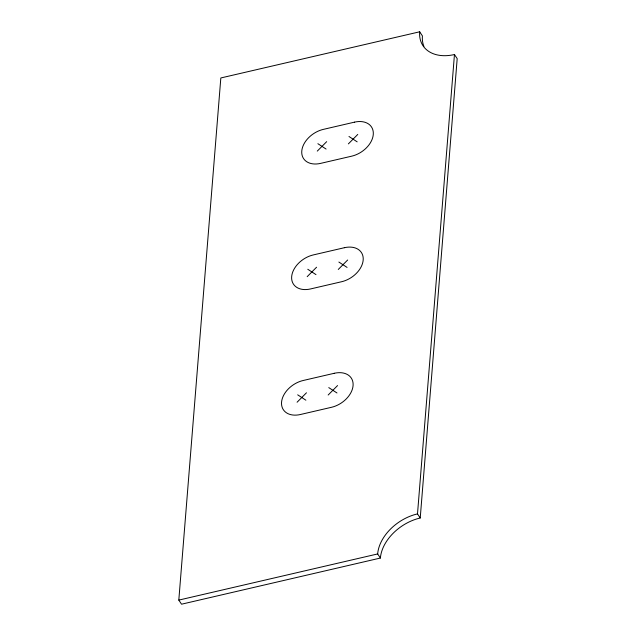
<?xml version="1.0" encoding="UTF-8"?>
<svg xmlns="http://www.w3.org/2000/svg" width="636" height="636" viewBox="0 0 636 636"><rect width="100%" height="100%" fill="white"/><g stroke="black" fill="none" stroke-linecap="round" stroke-linejoin="round"><path stroke-width="0.95" d="M178.811 600.098L220.827 77.958L419.68 31.8A40.815 28.159 -33.6 0 0 454.462 54.529L457.189 58.631L420.229 517.99A40.815 28.159 -33.6 0 0 380.392 558.042L181.538 604.2L178.811 600.098L377.665 553.94A40.815 28.159 -33.6 0 1 417.502 513.888L454.462 54.529M317.285 151.098L326.673 141.661M348.377 143.879L357.766 134.442M307.18 276.668L316.569 267.223M338.273 269.449L347.661 260.005M297.084 402.23L306.473 392.786M328.168 395.012L337.557 385.575M348.973 136.486L357.17 141.844M317.881 143.696L326.077 149.055M338.869 262.048L347.065 267.406M307.776 269.267L315.981 274.625M328.764 387.61L336.969 392.969M297.68 394.829L305.876 400.187M419.68 31.8L422.407 35.902A40.815 28.159 -33.6 0 0 423.91 46.42M417.502 513.888L420.229 517.99M377.665 553.94L380.392 558.042M354.443 122.16L323.35 129.378A22.109 15.256 -33.6 0 0 301.774 151.066A22.109 15.256 -33.6 0 0 320.616 163.38L351.7 156.17A22.109 15.256 -33.6 0 0 373.276 134.474A22.109 15.256 -33.6 0 0 354.443 122.16M344.338 247.722L313.246 254.941A22.109 15.256 -33.6 0 0 291.67 276.636A22.109 15.256 -33.6 0 0 310.511 288.951L341.604 281.732A22.109 15.256 -33.6 0 0 363.18 260.037A22.109 15.256 -33.6 0 0 344.338 247.722M334.234 373.292L303.141 380.503A22.109 15.256 -33.6 0 0 281.565 402.198A22.109 15.256 -33.6 0 0 300.407 414.513L331.499 407.294A22.109 15.256 -33.6 0 0 353.075 385.599A22.109 15.256 -33.6 0 0 334.234 373.292"/></g></svg>
